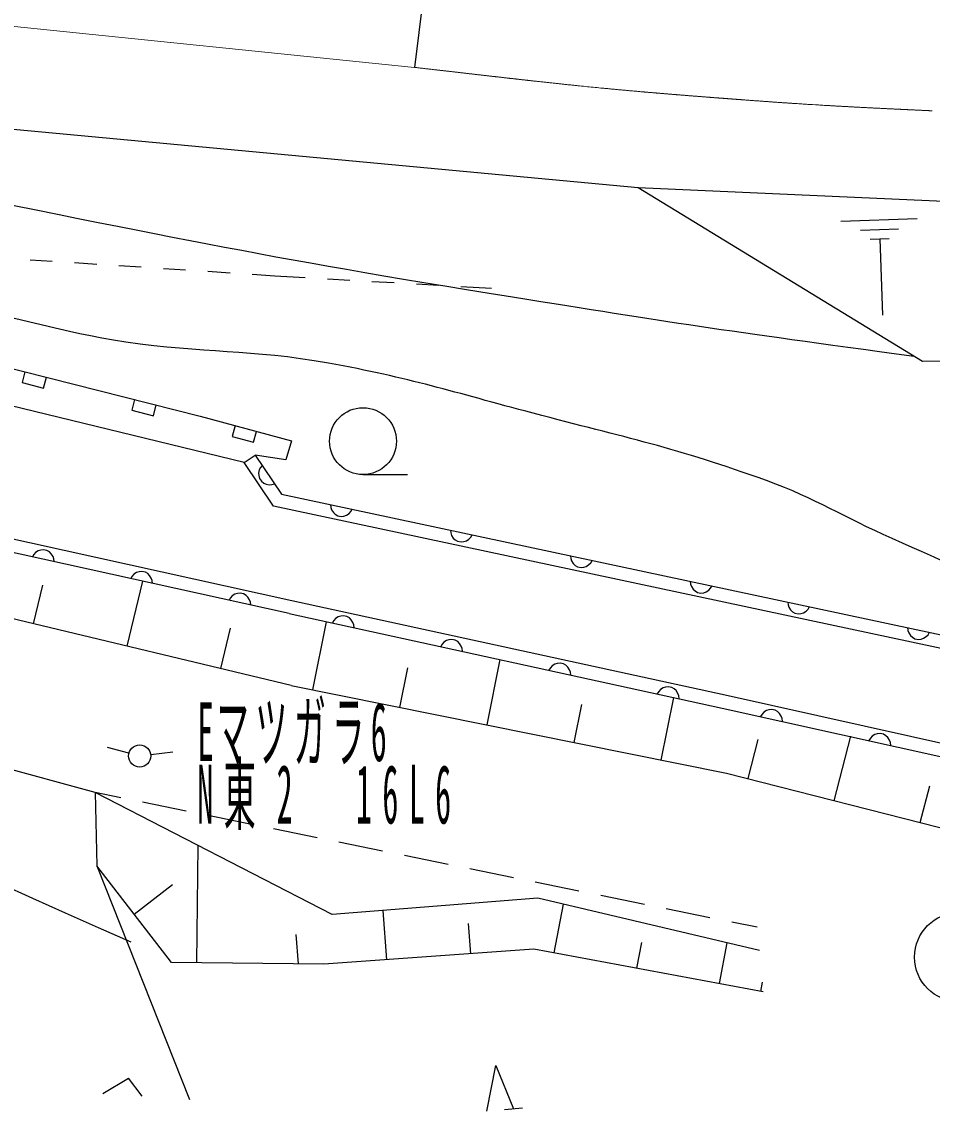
# Model space of a CAD drawing. Units: millimetres, scale not verified. Extents: x 40000 to 680000, y 20000 to 380000.
# Drawn here: x 253194 to 273636, y 239637 to 264096 of the extents above; entities that cross this region are included whole.
import ezdxf

# ---------------------------------------------------------------- set-up
doc = ezdxf.new("R2010")
doc.units = ezdxf.units.MM
doc.header["$LTSCALE"] = 1000
doc.linetypes.add('CHAIN', pattern=[18.5, 12, -1.5, 3.5, -1.5])
for name, color, linetype, lineweight in [('M-BGD', 7, 'Continuous', 25), ('M-BMK', 2, 'CHAIN', 13), ('M-BMK-SRVR', 3, 'Continuous', 25), ('M-STR-STRC', 7, 'Continuous', 25)]:
    doc.layers.add(name, color=color, linetype=linetype, lineweight=lineweight)
doc.styles.add('ＭＳ ゴシック', font='')
doc.styles.get('ＭＳ ゴシック').set_extended_font_data('MS Gothic')

msp = doc.modelspace()

# ---------------------------------------------------------------- linework, layer by layer
at = {"layer": 'M-BGD'}
for p, q in [((271587, 259617), (273298, 259680)), ((272023, 259419), (272878, 259450)), ((272245, 259213), (272672, 259229)), ((272458, 259221), (272522, 257510)), ((253380, 258755), (253879, 258722)), ((254378, 258689), (254877, 258657)), ((255376, 258624), (255875, 258592)), ((256373, 258559), (256872, 258526)), ((257371, 258494), (257870, 258461)), ((258369, 258428), (258876, 258395)), ((258876, 258395), (259560, 258356)), ((260059, 258327), (260558, 258298)), ((258185, 254199), (241413, 258284)), ((261057, 258269), (261557, 258241)), ((262056, 258212), (262555, 258183)), ((263054, 258154), (263738, 258115)), ((249810, 257112), (257198, 255244)), ((253262, 256239), (253201, 255997)), ((253685, 255874), (253747, 256117)), ((253201, 255997), (253685, 255874)), ((255725, 255616), (255663, 255374)), ((255663, 255374), (256148, 255251)), ((256148, 255251), (256209, 255494)), ((257198, 255244), (259251, 254685)), ((257983, 255030), (257918, 254789)), ((258400, 254657), (258466, 254898)), ((257918, 254789), (258400, 254657)), ((259251, 254685), (259125, 254258)), ((258185, 254199), (258434, 254367)), ((258842, 253224), (258185, 254199)), ((259125, 254258), (258434, 254367)), ((258434, 254367), (259023, 253492)), ((258589, 254137), (258551, 254087)), ((258526, 254034), (258512, 253965)), ((258512, 253965), (258515, 253907)), ((258515, 253907), (258532, 253846)), ((258551, 254087), (258526, 254034)), ((260855, 253932), (261855, 253932)), ((258532, 253846), (258577, 253779)), ((258577, 253779), (258627, 253741)), ((258627, 253741), (258680, 253716)), ((258680, 253716), (258749, 253702)), ((258749, 253702), (258808, 253705)), ((258808, 253705), (258869, 253722)), ((259023, 253492), (290809, 246716)), ((290688, 246435), (258842, 253224)), ((260125, 253258), (260132, 253195)), ((260132, 253195), (260151, 253140)), ((250428, 253052), (259259, 251105)), ((260151, 253140), (260190, 253080)), ((260190, 253080), (260232, 253040)), ((260232, 253040), (260287, 253008)), ((260287, 253008), (260365, 252992)), ((260365, 252992), (260428, 252999)), ((260428, 252999), (260483, 253018)), ((260483, 253018), (260543, 253056)), ((260543, 253056), (260582, 253099)), ((260582, 253099), (260614, 253153)), ((259195, 250812), (250364, 252759)), ((262818, 252684), (262825, 252621)), ((262825, 252621), (262844, 252565)), ((262844, 252565), (262883, 252506)), ((262883, 252506), (262925, 252466)), ((262925, 252466), (262980, 252434)), ((262980, 252434), (263058, 252418)), ((263058, 252418), (263121, 252425)), ((263121, 252425), (263176, 252444)), ((263176, 252444), (263235, 252482)), ((263235, 252482), (263275, 252525)), ((263275, 252525), (263307, 252579)), ((253504, 252179), (253464, 252137)), ((253564, 252217), (253504, 252179)), ((253619, 252236), (253564, 252217)), ((253682, 252242), (253619, 252236)), ((253760, 252225), (253682, 252242)), ((253814, 252193), (253760, 252225)), ((253857, 252153), (253814, 252193)), ((253464, 252137), (253432, 252083)), ((253895, 252093), (253857, 252153)), ((253913, 252038), (253895, 252093)), ((253920, 251975), (253913, 252038)), ((265511, 252109), (265518, 252047)), ((265518, 252047), (265537, 251991)), ((265537, 251991), (265575, 251932)), ((265928, 251908), (265968, 251951)), ((265968, 251951), (266000, 252005)), ((255712, 251693), (255672, 251650)), ((255771, 251731), (255712, 251693)), ((255827, 251749), (255771, 251731)), ((255890, 251756), (255827, 251749)), ((255968, 251739), (255890, 251756)), ((256022, 251706), (255968, 251739)), ((256064, 251666), (256022, 251706)), ((265575, 251932), (265618, 251892)), ((265618, 251892), (265673, 251860)), ((265673, 251860), (265751, 251844)), ((265751, 251844), (265814, 251851)), ((265814, 251851), (265869, 251870)), ((265869, 251870), (265928, 251908)), ((253457, 250582), (253664, 251446)), ((255560, 250079), (255909, 251536)), ((255672, 251650), (255639, 251596)), ((256102, 251606), (256064, 251666)), ((256121, 251551), (256102, 251606)), ((256128, 251488), (256121, 251551)), ((268204, 251535), (268211, 251472)), ((268211, 251472), (268230, 251417)), ((257919, 251206), (257879, 251164)), ((257979, 251244), (257919, 251206)), ((258034, 251262), (257979, 251244)), ((258097, 251269), (258034, 251262)), ((258175, 251252), (258097, 251269)), ((258230, 251219), (258175, 251252)), ((258272, 251179), (258230, 251219)), ((268230, 251417), (268268, 251358)), ((268268, 251358), (268311, 251318)), ((268311, 251318), (268365, 251286)), ((268365, 251286), (268443, 251269)), ((268443, 251269), (268506, 251277)), ((268506, 251277), (268562, 251296)), ((268562, 251296), (268621, 251334)), ((268621, 251334), (268661, 251377)), ((268661, 251377), (268693, 251431)), ((257879, 251164), (257847, 251109)), ((258310, 251120), (258272, 251179)), ((258329, 251064), (258310, 251120)), ((258335, 251002), (258329, 251064)), ((259259, 251105), (268988, 248982)), ((270391, 251069), (270398, 251006)), ((270398, 251006), (270417, 250951)), ((270848, 250910), (270880, 250965)), ((259195, 250812), (268923, 248689)), ((260299, 250735), (260239, 250697)), ((260354, 250754), (260299, 250735)), ((260417, 250760), (260354, 250754)), ((260495, 250743), (260417, 250760)), ((260549, 250711), (260495, 250743)), ((260592, 250671), (260549, 250711)), ((270417, 250951), (270456, 250892)), ((270456, 250892), (270499, 250852)), ((270499, 250852), (270553, 250820)), ((270553, 250820), (270631, 250803)), ((270631, 250803), (270694, 250810)), ((270694, 250810), (270749, 250829)), ((270749, 250829), (270809, 250867)), ((270809, 250867), (270848, 250910)), ((259241, 249197), (252931, 250708)), ((257664, 249575), (257881, 250484)), ((259730, 249099), (260039, 250628)), ((260199, 250654), (260167, 250600)), ((260239, 250697), (260199, 250654)), ((260630, 250611), (260592, 250671)), ((260648, 250556), (260630, 250611)), ((260655, 250493), (260648, 250556)), ((273084, 250495), (273091, 250432)), ((262786, 250223), (262731, 250204)), ((262849, 250230), (262786, 250223)), ((262927, 250213), (262849, 250230)), ((273091, 250432), (273110, 250377)), ((273110, 250377), (273149, 250317)), ((273149, 250317), (273191, 250278)), ((273191, 250278), (273246, 250245)), ((273246, 250245), (273324, 250229)), ((273324, 250229), (273387, 250236)), ((273387, 250236), (273442, 250255)), ((273442, 250255), (273501, 250293)), ((273501, 250293), (273541, 250336)), ((273541, 250336), (273573, 250390)), ((262631, 250124), (262599, 250069)), ((262671, 250166), (262631, 250124)), ((262731, 250204), (262671, 250166)), ((262981, 250180), (262927, 250213)), ((263024, 250140), (262981, 250180)), ((263062, 250081), (263024, 250140)), ((263081, 250026), (263062, 250081)), ((263087, 249963), (263081, 250026)), ((263640, 248309), (263937, 249777)), ((261685, 248704), (261865, 249594)), ((265063, 249593), (265031, 249538)), ((265103, 249635), (265063, 249593)), ((265163, 249673), (265103, 249635)), ((265218, 249692), (265163, 249673)), ((265281, 249699), (265218, 249692)), ((265359, 249682), (265281, 249699)), ((265413, 249649), (265359, 249682)), ((265456, 249609), (265413, 249649)), ((265494, 249550), (265456, 249609)), ((265513, 249495), (265494, 249550)), ((265519, 249432), (265513, 249495)), ((259241, 249197), (269017, 247223)), ((267495, 249062), (267463, 249008)), ((267535, 249105), (267495, 249062)), ((267595, 249143), (267535, 249105)), ((267650, 249161), (267595, 249143)), ((267713, 249168), (267650, 249161)), ((267791, 249151), (267713, 249168)), ((267845, 249119), (267791, 249151)), ((267888, 249079), (267845, 249119)), ((267926, 249019), (267888, 249079)), ((267945, 248964), (267926, 249019)), ((254844, 246793), (247170, 248892)), ((265595, 247914), (265767, 248768)), ((267551, 247519), (267835, 248927)), ((267951, 248901), (267945, 248964)), ((268988, 248982), (284794, 245471)), ((268923, 248689), (284644, 245200)), ((269815, 248553), (269783, 248498)), ((269855, 248595), (269815, 248553)), ((269915, 248633), (269855, 248595)), ((269970, 248652), (269915, 248633)), ((270033, 248659), (269970, 248652)), ((270111, 248641), (270033, 248659)), ((270165, 248609), (270111, 248641)), ((270208, 248569), (270165, 248609)), ((270246, 248509), (270208, 248569)), ((270264, 248454), (270246, 248509)), ((270271, 248391), (270264, 248454)), ((271433, 246608), (271807, 248055)), ((272287, 248055), (272247, 248013)), ((272347, 248093), (272287, 248055)), ((272402, 248111), (272347, 248093)), ((272465, 248118), (272402, 248111)), ((272543, 248101), (272465, 248118)), ((272597, 248068), (272543, 248101)), ((272640, 248028), (272597, 248068)), ((272678, 247968), (272640, 248028)), ((255600, 247675), (255116, 247801)), ((269501, 247104), (269729, 247983)), ((272247, 248013), (272215, 247958)), ((272696, 247913), (272678, 247968)), ((272703, 247850), (272696, 247913)), ((256090, 247644), (256586, 247706)), ((269017, 247223), (276284, 245373)), ((273366, 246116), (273580, 246944)), ((255415, 246676), (254844, 246793)), ((260162, 244054), (254844, 246793)), ((254844, 246793), (254880, 245143)), ((256885, 246377), (255905, 246576)), ((258355, 246077), (257375, 246277)), ((259825, 245778), (258845, 245978)), ((257126, 242969), (257155, 245602)), ((261295, 245479), (260315, 245678)), ((262764, 245179), (261785, 245379)), ((254880, 245143), (256961, 239902)), ((256556, 242975), (254880, 245143)), ((264234, 244880), (263254, 245080)), ((255718, 244059), (256579, 244725)), ((265704, 244581), (264724, 244780)), ((264783, 244420), (260162, 244054)), ((269755, 243246), (264783, 244420)), ((267174, 244281), (266194, 244481)), ((261389, 243039), (261309, 244145)), ((265151, 243190), (265355, 244285)), ((268644, 243982), (267664, 244182)), ((269705, 243766), (269134, 243882)), ((263274, 243174), (263225, 243850)), ((259405, 242944), (259358, 243603)), ((267005, 242845), (267112, 243422)), ((268859, 242501), (269029, 243418)), ((264688, 243276), (259975, 242937)), ((269843, 242318), (264688, 243276)), ((259975, 242937), (256556, 242975)), ((269785, 242328), (269823, 242531)), ((263636, 239637), (263840, 240661)), ((263840, 240661), (264234, 239694)), ((255012, 240038), (255590, 240377)), ((255899, 239976), (255590, 240377)), ((264035, 239675), (264433, 239713))]:
    msp.add_line(p, q, dxfattribs=at)
for points in [[(267035, 260377), (274909, 260022), (281191, 260255), (290010, 258301), (298409, 257578), (305974, 257578), (315697, 258703), (326079, 260624), (337525, 266305), (346898, 271454), (349697, 272579), (386003, 283814)], [(273417, 256478), (274954, 256501), (294890, 252776), (308263, 252378), (327674, 255531), (340003, 261567), (375962, 272762)], [(194606, 270431), (200020, 268424), (205519, 267007), (209401, 266624), (210110, 265166), (217392, 264366), (217808, 265583), (234247, 263421), (246099, 262333), (267035, 260377), (273417, 256478)], [(252701, 244750), (253436, 244420), (254171, 244091), (254907, 243764), (255644, 243441)]]:
    msp.add_lwpolyline(points, dxfattribs=at)
for centre, radius in [((260855, 254682), 750), ((255842, 247613), 250)]:
    msp.add_circle(centre, radius, dxfattribs=at)
for points, knots in [([(286311, 247971), (285115, 248541), (284733, 248695), (283686, 249071), (282104, 249639), (281137, 249689), (279512, 250120), (278129, 250488), (277335, 250638), (275988, 251120), (274690, 251585), (274000, 251941), (272738, 252495), (271626, 252983), (271055, 253379), (269914, 253795), (267914, 254524), (266736, 254765), (264677, 255307), (262889, 255778), (261898, 256104), (260078, 256432), (258320, 256749), (257296, 256642), (255529, 256907), (254005, 257135), (253186, 257453), (251667, 257719), (249099, 258169), (247640, 258292), (245068, 258719), (243522, 258976), (242655, 259118), (241121, 259444), (239795, 259726), (239059, 259918), (237746, 260256), (235810, 260753), (234739, 261080), (232808, 261597), (229858, 262387), (228213, 262858), (225249, 263596), (223377, 264062), (222300, 264208), (220438, 264715), (219393, 264999), (219045, 265095), (217775, 265487)], [0, 0, 0, 0, 1, 1, 1, 2, 2, 2, 3, 3, 3, 4, 4, 4, 5, 5, 5, 6, 6, 6, 7, 7, 7, 8, 8, 8, 9, 9, 9, 10, 10, 10, 11, 11, 11, 12, 12, 12, 13, 13, 13, 14, 14, 14, 15, 15, 15, 16, 16, 16, 16]), ([(249542, 260673), (256590, 259258), (258456, 258842), (264214, 257919), (267730, 257355), (268883, 257175), (273234, 256590)], [0, 0, 0, 0, 1, 1, 1, 2, 2, 2, 2])]:
    msp.add_open_spline(points, degree=3, knots=knots, dxfattribs=at)
at = {"layer": 'M-BMK'}
msp.add_line((262008, 263073), (211884, 268204), dxfattribs=at)
msp.add_open_spline([(262008, 263073), (265193, 262707), (266043, 262602), (268639, 262401), (270663, 262245), (271462, 262198), (273633, 262098)], degree=3, knots=[0, 0, 0, 0, 1, 1, 1, 2, 2, 2, 2], dxfattribs=at)
at = {"layer": 'M-BMK-SRVR'}
msp.add_line((265883, 293364), (262008, 263073), dxfattribs=at)
at = {"layer": 'M-STR-STRC'}
msp.add_circle((274240, 243096), 1000, dxfattribs=at)

# ---------------------------------------------------------------- texts
at = {"layer": 'M-BGD', "char_height": 1320, "attachment_point": 7, "style": 'ＭＳ ゴシック'}
for s, insert in [('\\T1.2;\\W0.4;Eマツガラ6', (257141, 247417)), ('\\T1.65;\\W0.4;N東2\u300016L6', (257135, 245952))]:
    msp.add_mtext(s, dxfattribs=dict(at, insert=insert))

doc.saveas('drawing.dxf')
